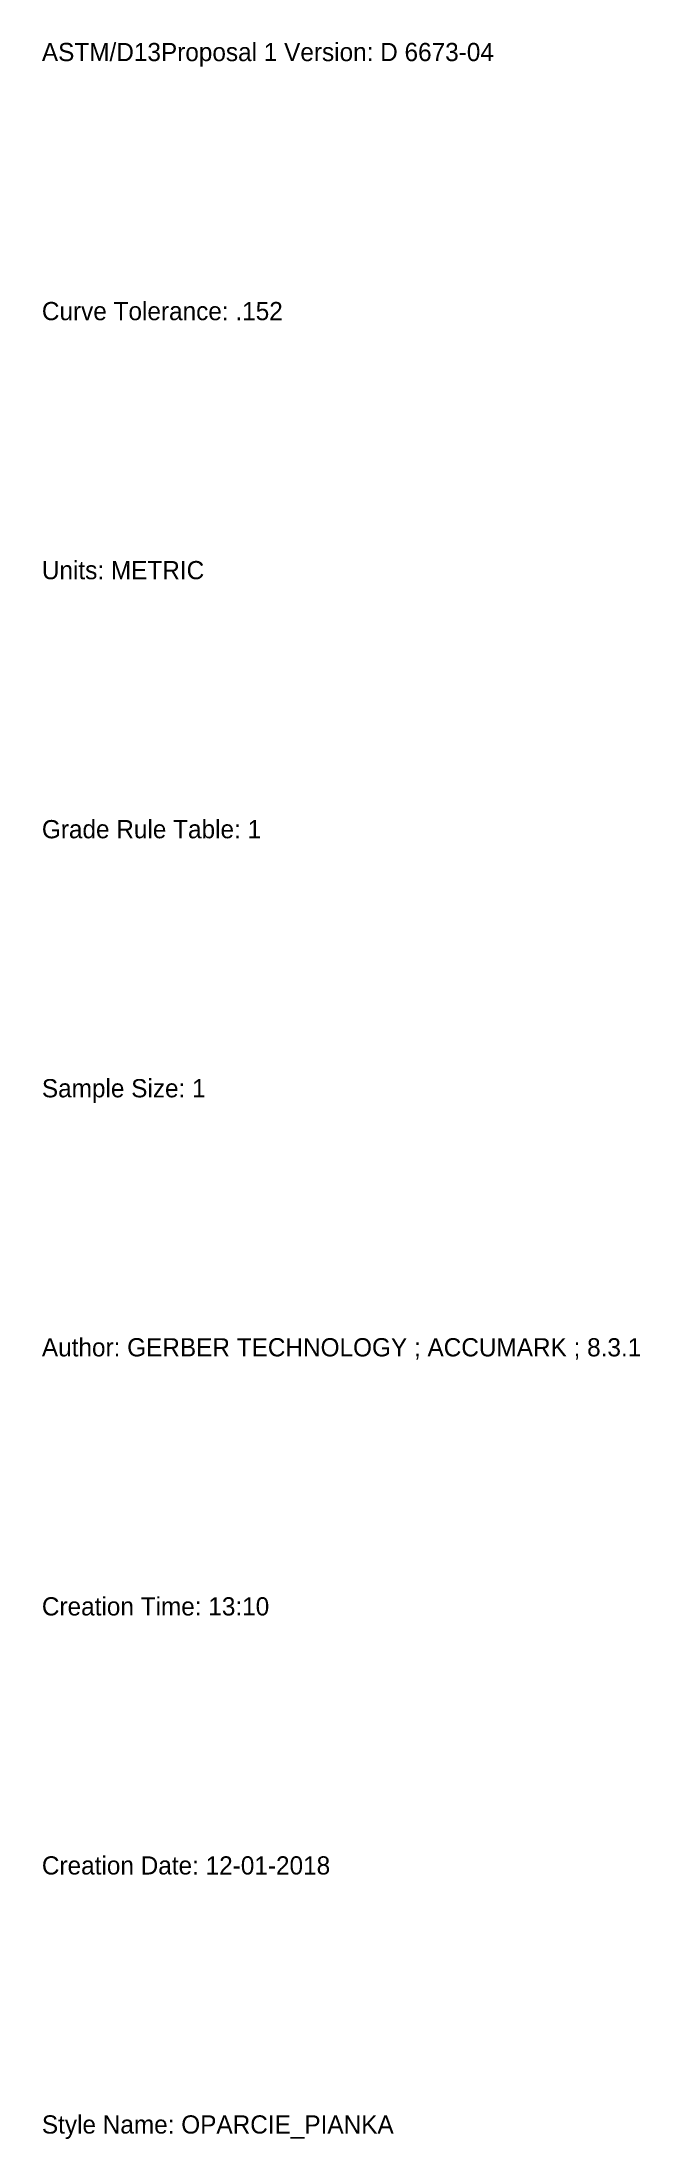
# Model space of a CAD drawing. Extents: x 0 to 1382, y 0 to 997.
# Drawn here: x 0 to 8.21, y -0.08 to 28.71 of the extents above; entities outside this region: 1.
import ezdxf

# ---------------------------------------------------------------- set-up
doc = ezdxf.new("R2010")
doc.units = 0
doc.layers.get('0').update_dxf_attribs({"linetype": 'CONTINUOUS'})
doc.layers.add('1', color=7, linetype='CONTINUOUS')

msp = doc.modelspace()

# ---------------------------------------------------------------- linework, layer by layer
at = {"color": 7, "linetype": 'BYBLOCK'}
msp.add_lwpolyline([(1165.736, 439.794), (1305.151, 439.794), (1381.667, 996.878, -0.097114), (1165.736, 956.16, -0.097114), (949.805, 996.878), (1026.321, 439.794)], format="xyb", close=True, dxfattribs=at)

# ---------------------------------------------------------------- texts
at = {"layer": '1'}
for s, p in [('ASTM/D13Proposal 1 Version: D 6673-04', (0, 28.448)), ('Curve Tolerance: .152', (0, 24.892)), ('Units: METRIC', (0, 21.336)), ('Grade Rule Table: 1', (0, 17.78)), ('Sample Size: 1', (0, 14.224)), ('Author: GERBER TECHNOLOGY ; ACCUMARK ; 8.3.1', (0, 10.668)), ('Creation Time: 13:10', (0, 7.112)), ('Creation Date: 12-01-2018', (0, 3.556)), ('Style Name: OPARCIE_PIANKA', (0, 0))]:
    msp.add_text(s, height=0.25, dxfattribs=at).set_placement(p)

doc.saveas('drawing.dxf')
